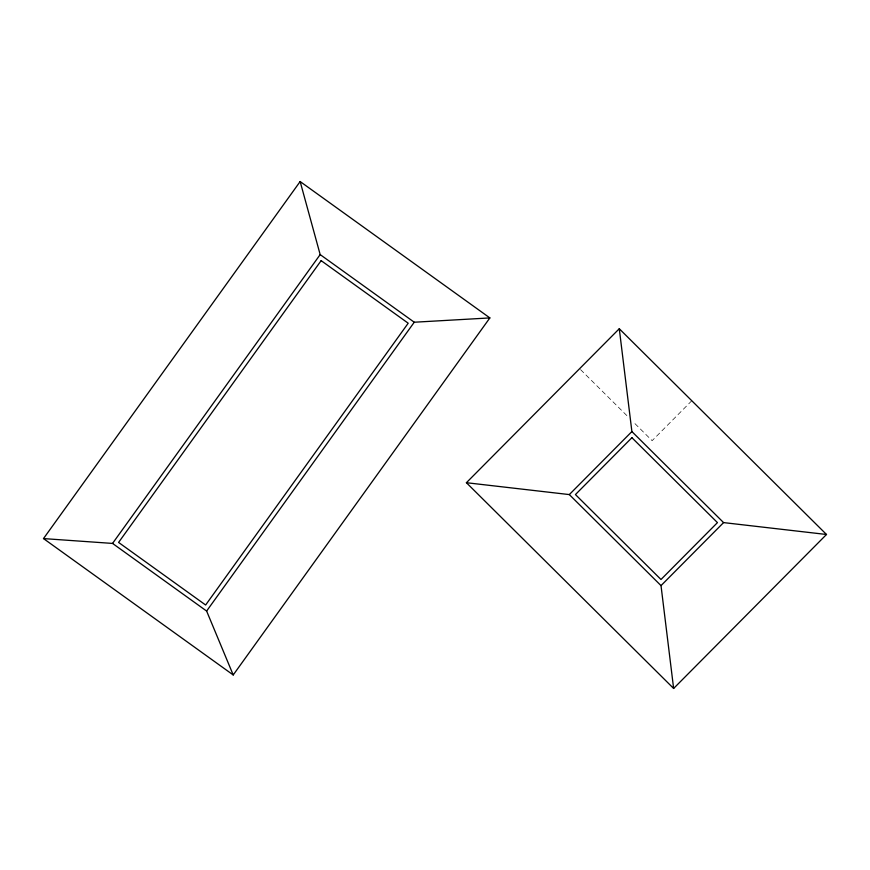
<?xml version="1.0" encoding="UTF-8"?>
<svg xmlns="http://www.w3.org/2000/svg" width="870" height="870" viewBox="0 0 870 870"><rect width="100%" height="100%" fill="white"/><g stroke="black" fill="none" stroke-linecap="round" stroke-linejoin="round"><path stroke-width="0.65" stroke-dasharray="4.35 3.26" d="M691.791 400.733L652.13 440.677L633.045 421.732M580.573 369.63L628.27 416.991"/><path stroke-width="1.3" d="M43.5 538.584L300.15 181.547L489.864 317.92L233.214 674.957L43.5 538.584L112.545 543.424L206.625 611.055L233.214 674.957M112.545 543.424L320.171 254.595L300.15 181.547M206.625 611.055L414.25 322.226L489.864 317.92M466.407 482.709L619.277 328.74L826.5 534.485L673.63 688.453L466.407 482.709L569.317 494.584L661.015 585.619L673.63 688.453M569.317 494.584L631.892 431.563L619.277 328.74M661.015 585.619L723.579 522.598L826.5 534.485M320.171 254.595L414.25 322.226M631.892 431.563L723.579 522.598M321.15 260.641L118.592 542.434L205.635 605.009L408.204 323.216L321.15 260.641M631.914 437.686L575.44 494.562L660.993 579.496L717.456 522.62L631.914 437.686"/></g></svg>
